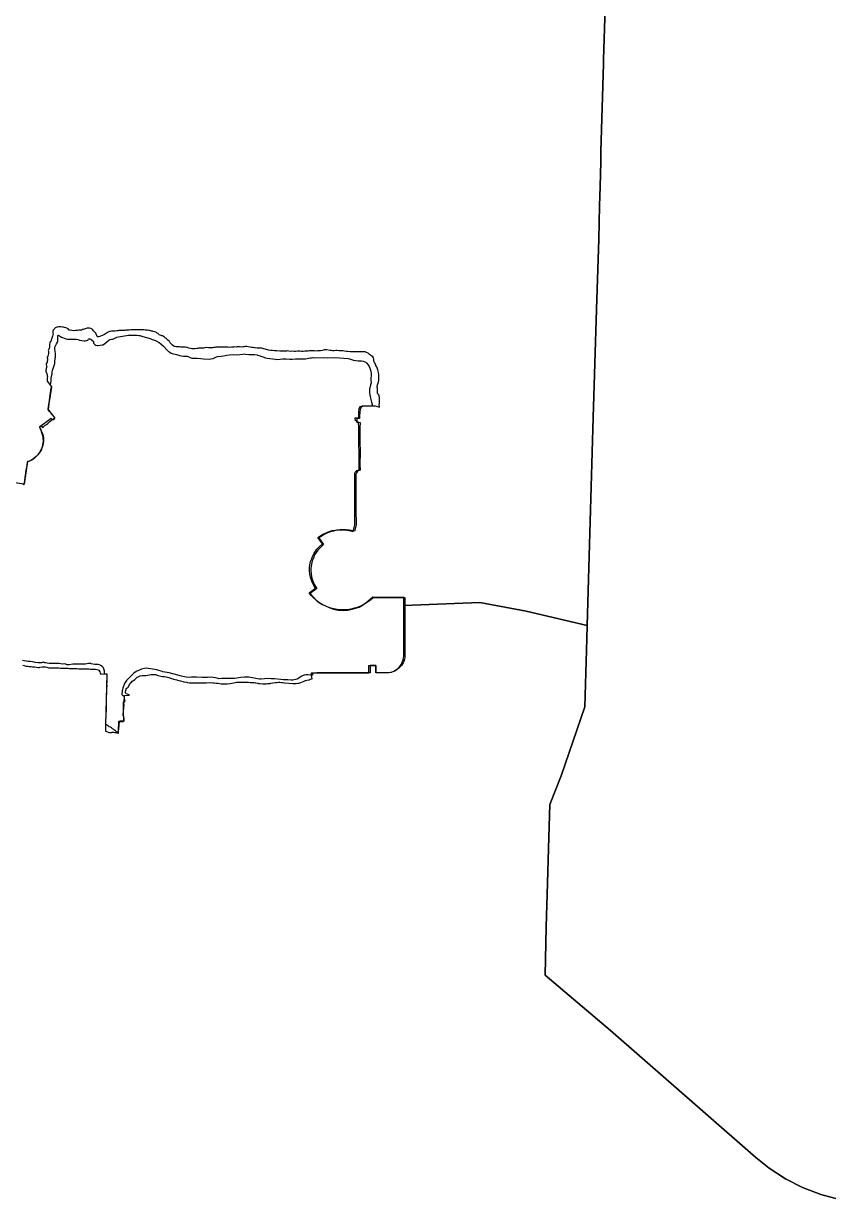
# Model space of a CAD drawing. Extents: x 0 to 800, y 146 to 730.
# Drawn here: x 504.9 to 543.7, y 492.2 to 549 of the extents above; entities that cross this region are included whole.
import ezdxf

# ---------------------------------------------------------------- set-up
doc = ezdxf.new("R2010")
doc.units = 0
doc.layers.get('0').update_dxf_attribs({"linetype": 'CONTINUOUS'})

msp = doc.modelspace()

# ---------------------------------------------------------------- linework, layer by layer
at = {"color": 1}
for points in [[(533.015625, 551.284375), (532.8875, 547.26875), (532.884375, 547.065625), (532.7625, 542.821875), (532.75, 542.321875), (532.71875, 541.146875), (532.69375, 540.209375), (532.653125, 538.59375), (532.553125, 535.203125), (532.39375, 529.984375), (532.103125, 519.946875), (529.15, 520.64375), (526.91875, 521.065625), (523.253125, 520.909375), (523.24375, 521.309375), (521.759375, 521.315625), (521.640625, 521.215625), (521.528125, 521.11875), (521.4125, 521.0375), (521.29375, 520.953125), (521.159375, 520.884375), (521.003125, 520.81875), (520.8625, 520.78125), (520.69375, 520.734375), (520.5125, 520.7125), (520.3125, 520.70625), (520.115625, 520.7125), (519.95, 520.74375), (519.796875, 520.76875), (519.625, 520.81875), (519.48125, 520.878125), (519.30625, 520.9625), (519.14375, 521.0625), (519.0375, 521.15625), (518.8875, 521.28125), (518.78125, 521.4), (518.684375, 521.528125), (518.9875, 521.759375), (518.928125, 521.846875), (518.875, 521.940625), (518.828125, 522.04375), (518.771875, 522.19375), (518.75, 522.28125), (518.721875, 522.425), (518.703125, 522.584375), (518.70625, 522.75), (518.7125, 522.875), (518.753125, 523.0375), (518.803125, 523.175), (518.846875, 523.2875), (518.91875, 523.440625), (519.05625, 523.628125), (519.146875, 523.734375), (519.328125, 523.890625), (519.096875, 524.203125), (519.3, 524.328125), (519.5625, 524.45625), (519.8, 524.534375), (520.096875, 524.575), (520.38125, 524.575), (520.609375, 524.54375), (520.809375, 524.4875), (520.884375, 524.815625), (520.890625, 527.15), (520.890625, 527.253125), (520.903125, 527.346875), (520.9875, 527.440625), (521.0875, 527.459375), (521.075, 529.53125), (521.059375, 529.76875), (520.978125, 529.76875), (520.978125, 529.825), (520.915625, 529.821875), (520.909375, 529.975), (521.075, 529.975), (521.075, 530.2875), (521.090625, 530.409375), (521.1375, 530.515625), (521.2625, 530.55), (521.859375, 530.55), (522.06875, 530.496875), (522.06875, 530.525), (522.0625, 530.596875), (522.075, 530.68125), (522.078125, 530.759375), (522.078125, 530.79375), (522.08125, 530.896875), (522.075, 530.953125), (522.065625, 531.040625), (522.040625, 531.090625), (521.9875, 531.153125), (521.971875, 531.209375), (521.971875, 531.25625), (521.975, 531.296875), (521.971875, 531.4), (521.9625, 531.45625), (521.965625, 531.49375), (521.984375, 531.571875), (522, 531.609375), (522.009375, 531.665625), (522.021875, 531.709375), (522.04375, 531.76875), (522.04375, 531.85), (522.0375, 531.91875), (522.0375, 532.071875), (522.028125, 532.15625), (522.01875, 532.23125), (521.996875, 532.29375), (521.9875, 532.334375), (521.975, 532.378125), (521.95, 532.425), (521.934375, 532.446875), (521.903125, 532.5), (521.89375, 532.5125), (521.8625, 532.590625), (521.83125, 532.64375), (521.815625, 532.675), (521.809375, 532.728125), (521.809375, 532.765625), (521.796875, 532.803125), (521.79375, 532.871875), (521.75625, 532.91875), (521.69375, 532.971875), (521.640625, 532.99375), (521.590625, 533.034375), (521.525, 533.090625), (521.453125, 533.128125), (521.378125, 533.15625), (521.296875, 533.1625), (521.071875, 533.1625), (520.9875, 533.159375), (520.896875, 533.15625), (520.828125, 533.15625), (520.771875, 533.153125), (520.734375, 533.153125), (520.659375, 533.15625), (520.528125, 533.171875), (520.478125, 533.18125), (520.39375, 533.19375), (520.325, 533.2), (520.271875, 533.203125), (520.125, 533.2125), (520.01875, 533.21875), (519.965625, 533.21875), (519.8875, 533.2125), (519.80625, 533.2125), (519.74375, 533.228125), (519.690625, 533.228125), (519.525, 533.25625), (519.471875, 533.259375), (519.409375, 533.25625), (519.328125, 533.23125), (519.228125, 533.2125), (519.184375, 533.203125), (519.10625, 533.209375), (519.03125, 533.19375), (518.94375, 533.203125), (518.8875, 533.209375), (518.821875, 533.209375), (518.7875, 533.203125), (518.7, 533.2), (518.63125, 533.190625), (518.465625, 533.190625), (518.4, 533.18125), (518.3125, 533.175), (518.228125, 533.184375), (518.115625, 533.184375), (518.021875, 533.18125), (517.953125, 533.18125), (517.853125, 533.190625), (517.771875, 533.18125), (517.64375, 533.2), (517.590625, 533.190625), (517.35, 533.190625), (517.259375, 533.19375), (517.115625, 533.203125), (517.0125, 533.203125), (516.90625, 533.21875), (516.834375, 533.221875), (516.725, 533.240625), (516.6875, 533.25625), (516.6125, 533.26875), (516.55625, 533.2875), (516.4875, 533.30625), (516.440625, 533.315625), (516.384375, 533.33125), (516.30625, 533.334375), (516.234375, 533.334375), (516.16875, 533.340625), (516.08125, 533.353125), (516.05, 533.353125), (515.978125, 533.3625), (515.903125, 533.36875), (515.83125, 533.390625), (515.73125, 533.40625), (515.66875, 533.409375), (515.6, 533.415625), (515.546875, 533.40625), (515.490625, 533.396875), (515.396875, 533.390625), (515.325, 533.4), (515.278125, 533.4), (515.215625, 533.396875), (515.15625, 533.3875), (515.078125, 533.396875), (515.028125, 533.3875), (514.928125, 533.3875), (514.853125, 533.371875), (514.753125, 533.378125), (514.678125, 533.3875), (514.575, 533.3875), (514.515625, 533.390625), (514.44375, 533.390625), (514.375, 533.38125), (514.31875, 533.38125), (514.228125, 533.378125), (514.171875, 533.378125), (514.134375, 533.36875), (514.071875, 533.36875), (514.021875, 533.359375), (513.8875, 533.359375), (513.821875, 533.353125), (513.725, 533.36875), (513.634375, 533.359375), (513.5875, 533.34375), (513.5125, 533.340625), (513.40625, 533.34375), (513.365625, 533.33125), (513.3125, 533.321875), (513.259375, 533.321875), (513.159375, 533.296875), (513.09375, 533.303125), (513.01875, 533.3125), (512.953125, 533.325), (512.88125, 533.34375), (512.803125, 533.36875), (512.7625, 533.371875), (512.70625, 533.38125), (512.634375, 533.3875), (512.55625, 533.390625), (512.490625, 533.3875), (512.428125, 533.396875), (512.34375, 533.4), (512.265625, 533.40625), (512.184375, 533.415625), (512.15, 533.428125), (512.0875, 533.48125), (512.04375, 533.5375), (511.975, 533.596875), (511.94375, 533.653125), (511.85625, 533.728125), (511.821875, 533.76875), (511.790625, 533.796875), (511.75, 533.825), (511.7, 533.8625), (511.65625, 533.896875), (511.609375, 533.925), (511.578125, 533.934375), (511.534375, 533.953125), (511.490625, 533.965625), (511.440625, 533.98125), (511.43125, 533.990625), (511.4125, 534.0125), (511.390625, 534.046875), (511.35625, 534.059375), (511.31875, 534.0875), (511.28125, 534.1125), (511.215625, 534.121875), (511.159375, 534.14375), (511.121875, 534.153125), (511.071875, 534.1625), (511.025, 534.178125), (510.990625, 534.184375), (510.95, 534.184375), (510.871875, 534.2), (510.809375, 534.209375), (510.76875, 534.2125), (510.7125, 534.21875), (510.671875, 534.228125), (510.153125, 534.228125), (510.078125, 534.21875), (510.003125, 534.2125), (509.928125, 534.209375), (509.840625, 534.2), (509.790625, 534.19375), (509.71875, 534.196875), (509.65625, 534.196875), (509.5875, 534.1875), (509.503125, 534.190625), (509.453125, 534.175), (509.4, 534.175), (509.30625, 534.159375), (509.246875, 534.15625), (509.18125, 534.1625), (509.146875, 534.153125), (509.065625, 534.14375), (509.015625, 534.121875), (508.959375, 534.09375), (508.903125, 534.05625), (508.8625, 534.03125), (508.80625, 534), (508.746875, 533.965625), (508.6875, 533.94375), (508.615625, 533.91875), (508.578125, 533.90625), (508.521875, 533.890625), (508.46875, 533.8875), (508.45625, 533.896875), (508.43125, 533.94375), (508.403125, 534.009375), (508.38125, 534.059375), (508.321875, 534.13125), (508.278125, 534.171875), (508.240625, 534.21875), (508.209375, 534.246875), (508.140625, 534.278125), (508.078125, 534.296875), (508.05, 534.296875), (507.996875, 534.303125), (507.975, 534.296875), (507.921875, 534.2875), (507.878125, 534.26875), (507.825, 534.25625), (507.784375, 534.240625), (507.7375, 534.2375), (507.696875, 534.2125), (507.628125, 534.209375), (507.575, 534.203125), (507.5, 534.19375), (507.4125, 534.184375), (507.321875, 534.18125), (507.228125, 534.190625), (507.15, 534.2), (507.1, 534.209375), (507.05625, 534.26875), (506.984375, 534.303125), (506.94375, 534.315625), (506.884375, 534.334375), (506.834375, 534.34375), (506.775, 534.35), (506.703125, 534.3625), (506.646875, 534.36875), (506.59375, 534.3625), (506.515625, 534.35), (506.434375, 534.3125), (506.403125, 534.2875), (506.3375, 534.2), (506.31875, 534.15), (506.3125, 534.1125), (506.315625, 534.075), (506.328125, 534.01875), (506.321875, 533.975), (506.303125, 533.915625), (506.284375, 533.8625), (506.253125, 533.778125), (506.240625, 533.740625), (506.225, 533.6625), (506.190625, 533.64375), (506.16875, 533.5875), (506.159375, 533.53125), (506.15625, 533.465625), (506.15, 533.41875), (506.146875, 533.36875), (506.1375, 533.33125), (506.115625, 533.284375), (506.090625, 533.23125), (506.1, 533.184375), (506.103125, 533.14375), (506.103125, 533.078125), (506.084375, 533.0125), (506.065625, 532.95625), (506.040625, 532.90625), (506.046875, 532.86875), (506.059375, 532.825), (506.059375, 532.765625), (506.046875, 532.7125), (506.034375, 532.6625), (506.015625, 532.61875), (505.99375, 532.5875), (505.9875, 532.565625), (505.99375, 532.5375), (506.021875, 532.471875), (506.015625, 532.4375), (506.00625, 532.4), (505.990625, 532.359375), (505.984375, 532.315625), (505.978125, 532.275), (505.975, 532.23125), (505.9875, 532.175), (506.025, 532.1), (506.0375, 532.059375), (506.046875, 532.003125), (506.05, 531.95625), (506.046875, 531.896875), (506.0375, 531.83125), (506.034375, 531.784375), (506.040625, 531.746875), (506.225, 531.515625), (506.25, 531.471875), (506.246875, 531.446875), (506.125, 530.653125), (506.084375, 530.38125), (506.128125, 530.334375), (506.415625, 529.95625), (506.303125, 529.878125), (506.234375, 529.95), (505.671875, 529.521875), (505.75625, 529.346875), (505.796875, 529.246875), (505.840625, 529.115625), (505.8625, 528.984375), (505.859375, 528.84375), (505.84375, 528.7375), (505.8125, 528.596875), (505.771875, 528.475), (505.69375, 528.328125), (505.628125, 528.240625), (505.5875, 528.18125), (505.515625, 528.10625), (505.41875, 528.034375), (505.325, 527.965625), (505.25, 527.921875), (505.165625, 527.884375), (505.090625, 527.8625), (504.934375, 526.76875), (504.134375, 526.890625)], [(532.39375, 529.984375), (532.553125, 535.203125), (532.653125, 538.59375), (532.69375, 540.209375), (532.71875, 541.146875), (532.75, 542.321875), (532.7625, 542.821875), (532.884375, 547.065625), (532.8875, 547.26875), (533.015625, 551.284375)], [(544.265625, 492.25), (543.365625, 492.490625), (542.49375, 492.825), (541.659375, 493.25), (540.875, 493.759375), (540.2375, 494.275), (537.675, 496.51875), (533.228125, 500.4125), (530.0625, 503.08125), (530.125, 505.40625), (530.184375, 507.51875), (530.234375, 509.19375), (530.290625, 511.3125), (530.840625, 512.69375), (531.990625, 516.021875), (532.084375, 519.303125), (532.103125, 519.946875), (532.39375, 529.984375)], [(504.8625, 518.034375), (504.928125, 518.025), (505.0125, 517.996875), (505.115625, 517.9875), (505.16875, 517.978125), (505.225, 517.971875), (505.265625, 517.96875), (505.334375, 517.9625), (505.421875, 517.959375), (505.528125, 517.94375), (505.6, 517.93125), (505.659375, 517.925), (505.690625, 517.940625), (505.79375, 517.95), (505.84375, 517.953125), (505.896875, 517.959375), (505.95625, 517.95), (506.025, 517.940625), (506.075, 517.925), (506.125, 517.915625), (506.20625, 517.9125), (506.265625, 517.915625), (506.3625, 517.9125), (506.44375, 517.903125), (506.60625, 517.903125), (506.68125, 517.896875), (506.7875, 517.89375), (506.884375, 517.89375), (506.978125, 517.8875), (507.046875, 517.8875), (507.1125, 517.884375), (507.240625, 517.884375), (507.303125, 517.878125), (507.390625, 517.875), (507.471875, 517.86875), (507.575, 517.865625), (507.640625, 517.865625), (507.709375, 517.859375), (507.809375, 517.85625), (507.890625, 517.865625), (507.96875, 517.865625), (508.046875, 517.859375), (508.128125, 517.85), (508.184375, 517.85), (508.240625, 517.840625), (508.3, 517.8375), (508.371875, 517.8375), (508.4375, 517.83125), (508.49375, 517.81875), (508.53125, 517.790625), (508.58125, 517.71875), (508.603125, 517.65), (508.625, 517.609375), (508.8125, 517.615625), (508.921875, 517.609375), (508.853125, 515.18125), (508.85625, 514.846875), (508.903125, 514.828125), (508.953125, 514.8125), (509.021875, 514.790625), (509.096875, 514.784375), (509.15, 514.790625), (509.184375, 514.803125), (509.246875, 514.803125), (509.296875, 514.790625), (509.35625, 514.78125), (509.4, 514.775), (509.478125, 514.7625), (509.478125, 514.9125), (509.50625, 514.925), (509.525, 515.321875), (509.728125, 515.31875), (509.71875, 515.36875), (509.740625, 515.36875), (509.734375, 515.56875), (509.70625, 515.590625), (509.7, 515.634375), (509.759375, 516.134375), (509.725, 516.140625), (509.76875, 516.3), (509.8, 516.3), (509.775, 516.39375), (509.771875, 516.58125), (510.015625, 516.590625), (509.909375, 516.6375), (509.85625, 516.65), (509.8375, 516.678125), (509.825, 516.715625), (509.815625, 516.771875), (509.83125, 516.81875), (509.859375, 516.865625), (509.859375, 516.9125), (509.94375, 516.98125), (509.984375, 517.046875), (510.00625, 517.090625), (510.03125, 517.128125), (510.053125, 517.16875), (510.103125, 517.209375), (510.140625, 517.265625), (510.2125, 517.303125), (510.265625, 517.340625), (510.3, 517.378125), (510.33125, 517.415625), (510.38125, 517.453125), (510.428125, 517.48125), (510.525, 517.515625), (510.63125, 517.534375), (510.69375, 517.5375), (510.79375, 517.5375), (510.8875, 517.553125), (510.975, 517.565625), (511.065625, 517.584375), (511.11875, 517.590625), (511.203125, 517.590625), (511.278125, 517.584375), (511.315625, 517.575), (511.35, 517.5625), (511.3875, 517.534375), (511.465625, 517.51875), (511.525, 517.5), (511.6, 517.496875), (511.7, 517.4875), (511.784375, 517.471875), (511.915625, 517.440625), (512.04375, 517.396875), (512.109375, 517.378125), (512.140625, 517.36875), (512.21875, 517.346875), (512.290625, 517.328125), (512.334375, 517.3125), (512.40625, 517.3), (512.46875, 517.284375), (512.584375, 517.25625), (512.63125, 517.2375), (512.78125, 517.215625), (512.8125, 517.20625), (512.909375, 517.1875), (512.96875, 517.18125), (513.171875, 517.178125), (513.278125, 517.18125), (513.359375, 517.1875), (513.571875, 517.1875), (513.621875, 517.18125), (513.721875, 517.18125), (513.890625, 517.196875), (514.03125, 517.1875), (514.10625, 517.178125), (514.2, 517.16875), (514.284375, 517.1625), (514.359375, 517.159375), (514.44375, 517.14375), (514.50625, 517.1375), (514.578125, 517.13125), (514.721875, 517.13125), (514.865625, 517.15), (514.94375, 517.171875), (515.040625, 517.1875), (515.171875, 517.209375), (515.309375, 517.209375), (515.39375, 517.215625), (515.56875, 517.21875), (515.703125, 517.209375), (515.759375, 517.209375), (515.83125, 517.20625), (515.9375, 517.2), (516.0125, 517.2), (516.075, 517.1875), (516.1125, 517.178125), (516.2, 517.171875), (516.234375, 517.159375), (516.309375, 517.153125), (516.446875, 517.140625), (516.5125, 517.14375), (516.60625, 517.140625), (516.665625, 517.15), (516.709375, 517.159375), (516.79375, 517.159375), (516.834375, 517.16875), (516.925, 517.190625), (517.0375, 517.196875), (517.103125, 517.2), (517.196875, 517.209375), (517.2625, 517.209375), (517.340625, 517.196875), (517.39375, 517.196875), (517.5, 517.18125), (517.9, 517.159375), (518.0625, 517.159375), (518.128125, 517.165625), (518.1875, 517.175), (518.2375, 517.18125), (518.28125, 517.196875), (518.35625, 517.234375), (518.434375, 517.2625), (518.50625, 517.290625), (518.56875, 517.31875), (518.675, 517.3375), (518.734375, 517.35625), (518.821875, 517.378125), (518.7875, 517.5375), (518.790625, 517.628125), (518.7875, 517.671875), (521.5625, 517.671875), (521.56875, 518.025), (521.9, 518.028125), (521.896875, 517.678125), (522.428125, 517.678125), (522.534375, 517.68125), (522.6625, 517.70625), (522.765625, 517.746875), (522.8625, 517.809375), (522.95, 517.865625), (523.053125, 517.978125), (523.11875, 518.0625), (523.15625, 518.140625), (523.1875, 518.2125), (523.21875, 518.3), (523.2375, 518.3875), (523.25, 518.478125), (523.246875, 518.6125), (523.253125, 520.909375), (526.91875, 521.065625), (529.15, 520.64375), (532.103125, 519.946875)], [(532.103125, 519.946875), (532.084375, 519.303125), (531.990625, 516.021875), (530.840625, 512.69375), (530.290625, 511.3125), (530.234375, 509.19375), (530.184375, 507.51875), (530.125, 505.40625), (530.0625, 503.08125), (533.228125, 500.4125), (537.675, 496.51875), (540.2375, 494.275), (540.875, 493.759375), (541.659375, 493.25), (542.49375, 492.825), (543.365625, 492.490625), (544.265625, 492.25)]]:
    msp.add_lwpolyline(points, dxfattribs=at)
at = {"color": 3}
msp.add_lwpolyline([(504.86875, 526.765625), (504.915625, 526.7625), (504.934375, 526.775), (504.946875, 526.840625), (504.959375, 526.953125), (504.984375, 527.1125), (505.00625, 527.29375), (505.00625, 527.334375), (505.028125, 527.471875), (505.053125, 527.5875), (505.06875, 527.675), (505.075, 527.74375), (505.0875, 527.7875), (505.0875, 527.853125), (505.171875, 527.884375), (505.3, 527.95), (505.4375, 528.040625), (505.459375, 528.05625), (505.546875, 528.140625), (505.628125, 528.225), (505.65625, 528.2625), (505.696875, 528.31875), (505.759375, 528.415625), (505.778125, 528.45625), (505.8, 528.51875), (505.821875, 528.60625), (505.83125, 528.66875), (505.85625, 528.85), (505.859375, 528.878125), (505.853125, 528.946875), (505.853125, 529.040625), (505.821875, 529.159375), (505.790625, 529.25), (505.73125, 529.425), (505.703125, 529.484375), (505.678125, 529.521875), (505.684375, 529.540625), (505.7, 529.55625), (505.740625, 529.575), (505.7625, 529.56875), (505.80625, 529.51875), (505.828125, 529.5125), (505.946875, 529.615625), (506.003125, 529.65625), (506.075, 529.70625), (506.109375, 529.734375), (506.175, 529.796875), (506.253125, 529.85625), (506.303125, 529.8875), (506.3125, 529.871875), (506.384375, 529.925), (506.40625, 529.940625), (506.409375, 529.965625), (506.3875, 530.003125), (506.25625, 530.159375), (506.228125, 530.19375), (506.21875, 530.2125), (506.159375, 530.28125), (506.14375, 530.296875), (506.0875, 530.38125), (506.121875, 530.63125), (506.13125, 530.70625), (506.190625, 531.084375), (506.20625, 531.178125), (506.221875, 531.30625), (506.24375, 531.465625), (506.234375, 531.496875), (506.23125, 531.51875), (506.215625, 531.534375), (506.209375, 531.55625), (506.215625, 531.64375), (506.234375, 531.759375), (506.234375, 531.8), (506.2375, 531.865625), (506.253125, 531.990625), (506.275, 532.103125), (506.278125, 532.171875), (506.303125, 532.275), (506.334375, 532.35625), (506.3875, 532.54375), (506.403125, 532.603125), (506.409375, 532.70625), (506.44375, 532.9125), (506.45, 533.003125), (506.44375, 533.078125), (506.421875, 533.171875), (506.40625, 533.3), (506.415625, 533.38125), (506.4375, 533.453125), (506.4875, 533.553125), (506.534375, 533.63125), (506.55, 533.68125), (506.55625, 533.83125), (506.55625, 533.921875), (506.5625, 533.946875), (506.58125, 533.959375), (506.7375, 533.875), (506.909375, 533.796875), (506.94375, 533.784375), (507.01875, 533.771875), (507.11875, 533.76875), (507.35625, 533.778125), (507.4375, 533.76875), (507.51875, 533.753125), (507.60625, 533.725), (507.7125, 533.703125), (507.81875, 533.6875), (507.871875, 533.6875), (507.95, 533.703125), (507.99375, 533.725), (508.01875, 533.74375), (508.034375, 533.76875), (508.053125, 533.784375), (508.075, 533.790625), (508.1, 533.790625), (508.14375, 533.778125), (508.240625, 533.696875), (508.26875, 533.659375), (508.28125, 533.584375), (508.29375, 533.55625), (508.3375, 533.51875), (508.396875, 533.4875), (508.45625, 533.471875), (508.50625, 533.46875), (508.7, 533.49375), (508.725, 533.5), (508.8125, 533.54375), (508.9375, 533.653125), (509.015625, 533.71875), (509.071875, 533.75), (509.140625, 533.76875), (509.2, 533.775), (509.24375, 533.784375), (509.33125, 533.834375), (509.4, 533.865625), (509.475, 533.884375), (509.865625, 533.946875), (509.971875, 533.959375), (510.09375, 533.9625), (510.371875, 533.9625), (510.45625, 533.95), (510.5125, 533.940625), (510.65625, 533.89375), (511.003125, 533.796875), (511.109375, 533.7625), (511.171875, 533.740625), (511.2625, 533.7), (511.440625, 533.60625), (511.525, 533.553125), (511.65, 533.440625), (511.83125, 533.234375), (511.896875, 533.178125), (511.953125, 533.140625), (512.028125, 533.1), (512.075, 533.08125), (512.275, 533.03125), (512.45, 532.978125), (512.509375, 532.959375), (512.615625, 532.95), (512.7375, 532.953125), (512.79375, 532.946875), (512.9375, 532.884375), (513.021875, 532.859375), (513.090625, 532.853125), (513.271875, 532.85), (513.453125, 532.83125), (513.584375, 532.821875), (513.8625, 532.8125), (513.940625, 532.815625), (514.05625, 532.8375), (514.084375, 532.846875), (514.20625, 532.915625), (514.2625, 532.934375), (514.4375, 532.95), (514.640625, 532.990625), (514.715625, 533.00625), (514.83125, 533.01875), (515.034375, 533.025), (515.196875, 533.021875), (515.34375, 533.034375), (515.48125, 533.053125), (515.546875, 533.05625), (515.60625, 533.053125), (515.765625, 533.028125), (516.046875, 533.028125), (516.165625, 533.0125), (516.196875, 533.00625), (516.296875, 532.965625), (516.44375, 532.9125), (516.58125, 532.871875), (516.653125, 532.853125), (517.0625, 532.8), (517.128125, 532.79375), (517.290625, 532.8), (517.415625, 532.81875), (517.565625, 532.81875), (517.74375, 532.80625), (517.85625, 532.80625), (518.01875, 532.825), (518.09375, 532.828125), (518.346875, 532.815625), (518.44375, 532.81875), (518.5, 532.821875), (518.7375, 532.86875), (518.79375, 532.878125), (518.85, 532.88125), (518.9375, 532.878125), (519.3875, 532.8875), (519.575, 532.878125), (519.925, 532.884375), (520.153125, 532.875), (520.359375, 532.85), (520.571875, 532.834375), (520.621875, 532.828125), (520.81875, 532.75625), (521.04375, 532.728125), (521.11875, 532.728125), (521.209375, 532.721875), (521.284375, 532.70625), (521.3625, 532.678125), (521.409375, 532.65625), (521.4625, 532.609375), (521.5125, 532.55625), (521.553125, 532.49375), (521.575, 532.45625), (521.609375, 532.378125), (521.65625, 532.228125), (521.678125, 532.103125), (521.6625, 531.815625), (521.671875, 531.66875), (521.659375, 531.615625), (521.640625, 531.565625), (521.603125, 531.41875), (521.59375, 531.371875), (521.6, 531.196875), (521.615625, 531.075), (521.625, 531.028125), (521.640625, 530.928125), (521.696875, 530.7375), (521.725, 530.625), (521.71875, 530.5375), (521.29375, 530.5375), (521.23125, 530.5), (521.196875, 530.465625), (521.1625, 530.415625), (521.146875, 530.375), (521.121875, 530.240625), (521.10625, 530.06875), (521.109375, 530.021875), (521.109375, 529.95), (520.975, 529.940625), (520.975, 529.7625), (521.1375, 529.753125), (521.13125, 529.496875), (521.125, 529.296875), (521.128125, 529.165625), (521.125, 528.865625), (521.1375, 528.278125), (521.134375, 527.740625), (521.146875, 527.446875), (521.096875, 527.434375), (521.040625, 527.415625), (520.990625, 527.36875), (520.959375, 527.315625), (520.93125, 527.25625), (520.9375, 527.171875), (520.928125, 526.703125), (520.934375, 526.353125), (520.934375, 525.54375), (520.94375, 524.834375), (520.921875, 524.684375), (520.875, 524.496875), (520.625, 524.546875), (520.475, 524.5625), (520.334375, 524.575), (520.175, 524.5625), (520.015625, 524.546875), (519.859375, 524.5125), (519.709375, 524.475), (519.571875, 524.41875), (519.43125, 524.3625), (519.146875, 524.1875), (519.38125, 523.859375), (519.290625, 523.7875), (519.20625, 523.70625), (519.103125, 523.58125), (519.01875, 523.46875), (518.94375, 523.35625), (518.884375, 523.20625), (518.83125, 523.075), (518.790625, 522.91875), (518.75625, 522.703125), (518.759375, 522.584375), (518.775, 522.440625), (518.796875, 522.30625), (518.840625, 522.14375), (518.909375, 521.9625), (519.05, 521.74375), (518.73125, 521.503125), (518.890625, 521.325), (519.025, 521.18125), (519.1625, 521.065625), (519.315625, 520.971875), (519.46875, 520.89375), (519.675, 520.803125), (519.85625, 520.7375), (520.084375, 520.696875), (520.3375, 520.68125), (520.553125, 520.696875), (520.759375, 520.7375), (520.91875, 520.78125), (521.09375, 520.840625), (521.259375, 520.928125), (521.503125, 521.0875), (521.646875, 521.196875), (521.76875, 521.30625), (522.08125, 521.309375), (523.30625, 521.303125), (523.29375, 520.8125), (523.29375, 520.43125), (523.296875, 519.540625), (523.29375, 518.653125), (523.3, 518.396875), (523.2875, 518.33125), (523.246875, 518.209375), (523.215625, 518.14375), (523.1375, 518.021875), (523.03125, 517.903125), (522.915625, 517.80625), (522.8125, 517.746875), (522.7125, 517.709375), (522.6125, 517.684375), (522.346875, 517.6625), (521.99375, 517.66875), (521.89375, 517.665625), (521.896875, 518.015625), (521.61875, 518.01875), (521.61875, 517.665625), (520.103125, 517.665625), (519.05625, 517.6625), (518.8375, 517.659375), (518.8375, 517.653125), (518.840625, 517.5625), (518.821875, 517.55), (518.815625, 517.55625), (518.63125, 517.565625), (518.525, 517.565625), (518.44375, 517.55), (518.390625, 517.534375), (518.321875, 517.5), (518.246875, 517.45625), (518.184375, 517.409375), (518.103125, 517.365625), (518.03125, 517.340625), (517.953125, 517.321875), (517.8875, 517.31875), (517.80625, 517.31875), (517.65625, 517.334375), (517.4375, 517.3375), (517.3125, 517.34375), (517.015625, 517.375), (516.85625, 517.384375), (516.68125, 517.3875), (516.371875, 517.365625), (516.278125, 517.365625), (516.190625, 517.371875), (515.95625, 517.43125), (515.85625, 517.446875), (515.775, 517.453125), (515.5625, 517.453125), (515.378125, 517.4375), (515.1875, 517.40625), (515.08125, 517.39375), (514.95, 517.3875), (514.596875, 517.3875), (514.475, 517.396875), (514.325, 517.384375), (514.284375, 517.3875), (514.15625, 517.421875), (514.053125, 517.44375), (513.953125, 517.453125), (513.775, 517.45), (513.515625, 517.45), (513.253125, 517.4625), (513.05, 517.4625), (513.00625, 517.45625), (512.93125, 517.45), (512.74375, 517.459375), (512.665625, 517.46875), (512.51875, 517.5), (512.3375, 517.5625), (511.934375, 517.6625), (511.625, 517.71875), (511.5375, 517.740625), (511.425, 517.784375), (511.3375, 517.8125), (511.240625, 517.834375), (510.9125, 517.884375), (510.840625, 517.8875), (510.74375, 517.878125), (510.6, 517.8375), (510.521875, 517.809375), (510.3375, 517.725), (510.225, 517.659375), (509.86875, 517.303125), (509.796875, 517.2), (509.775, 517.159375), (509.690625, 516.934375), (509.678125, 516.8625), (509.675, 516.846875), (509.665625, 516.796875), (509.65, 516.625), (509.65625, 516.603125), (509.690625, 516.575), (509.7125, 516.565625), (509.734375, 516.553125), (509.746875, 516.534375), (509.75, 516.490625), (509.74375, 516.303125), (509.71875, 516.265625), (509.7125, 516.240625), (509.70625, 516.125), (509.709375, 515.9375), (509.715625, 515.63125), (509.725, 515.5625), (509.74375, 515.453125), (509.746875, 515.384375), (509.74375, 515.3625), (509.74375, 515.3375), (509.725, 515.328125), (509.540625, 515.328125), (509.496875, 515.321875), (509.4875, 515.303125), (509.48125, 515.28125), (509.475, 515.209375), (509.465625, 514.959375), (509.46875, 514.91875), (509.4625, 514.85), (509.471875, 514.80625), (509.45625, 514.790625), (509.434375, 514.796875), (509.39375, 514.815625), (509.340625, 514.8625), (509.2875, 514.9), (509.253125, 514.934375), (509.196875, 514.971875), (509.140625, 515.01875), (509.103125, 515.040625), (509.0375, 515.06875), (508.99375, 515.09375), (508.95625, 515.125), (508.9125, 515.15), (508.86875, 515.165625), (508.871875, 515.346875), (508.8875, 515.5625), (508.890625, 515.721875), (508.9, 515.8125), (508.90625, 516), (508.903125, 516.278125), (508.896875, 516.346875), (508.90625, 516.459375), (508.9125, 516.73125), (508.9125, 516.828125), (508.915625, 516.89375), (508.921875, 516.9375), (508.93125, 517.028125), (508.925, 517.16875), (508.928125, 517.2125), (508.928125, 517.303125), (508.93125, 517.35), (508.93125, 517.440625), (508.940625, 517.50625), (508.94375, 517.553125), (508.940625, 517.6), (508.91875, 517.60625), (508.85625, 517.60625), (508.83125, 517.609375), (508.8125, 517.625), (508.803125, 517.75), (508.771875, 517.859375), (508.75625, 517.903125), (508.734375, 517.94375), (508.715625, 517.9625), (508.696875, 517.975), (508.615625, 518.025), (508.596875, 518.03125), (508.50625, 518.0625), (508.459375, 518.065625), (508.346875, 518.075), (508.165625, 518.109375), (508.14375, 518.115625), (508.03125, 518.11875), (507.9625, 518.10625), (507.871875, 518.084375), (507.459375, 518.0875), (507.396875, 518.08125), (507.275, 518.078125), (507.1, 518.05625), (507.009375, 518.05625), (506.9875, 518.0625), (506.96875, 518.075), (506.91875, 518.09375), (506.865625, 518.1), (506.765625, 518.090625), (506.69375, 518.10625), (506.621875, 518.115625), (506.503125, 518.121875), (506.4125, 518.11875), (506.303125, 518.121875), (506.14375, 518.121875), (506.046875, 518.140625), (505.978125, 518.146875), (505.925, 518.15), (505.9, 518.159375), (505.884375, 518.175), (505.859375, 518.184375), (505.775, 518.15625), (505.65, 518.15), (505.6, 518.15), (505.459375, 518.165625), (505.4125, 518.178125), (505.328125, 518.19375), (505.2125, 518.215625), (505.190625, 518.21875), (505.121875, 518.215625), (505.05, 518.228125), (505.028125, 518.234375), (504.928125, 518.24375), (504.84375, 518.26875)], dxfattribs=at)

doc.saveas('drawing.dxf')
